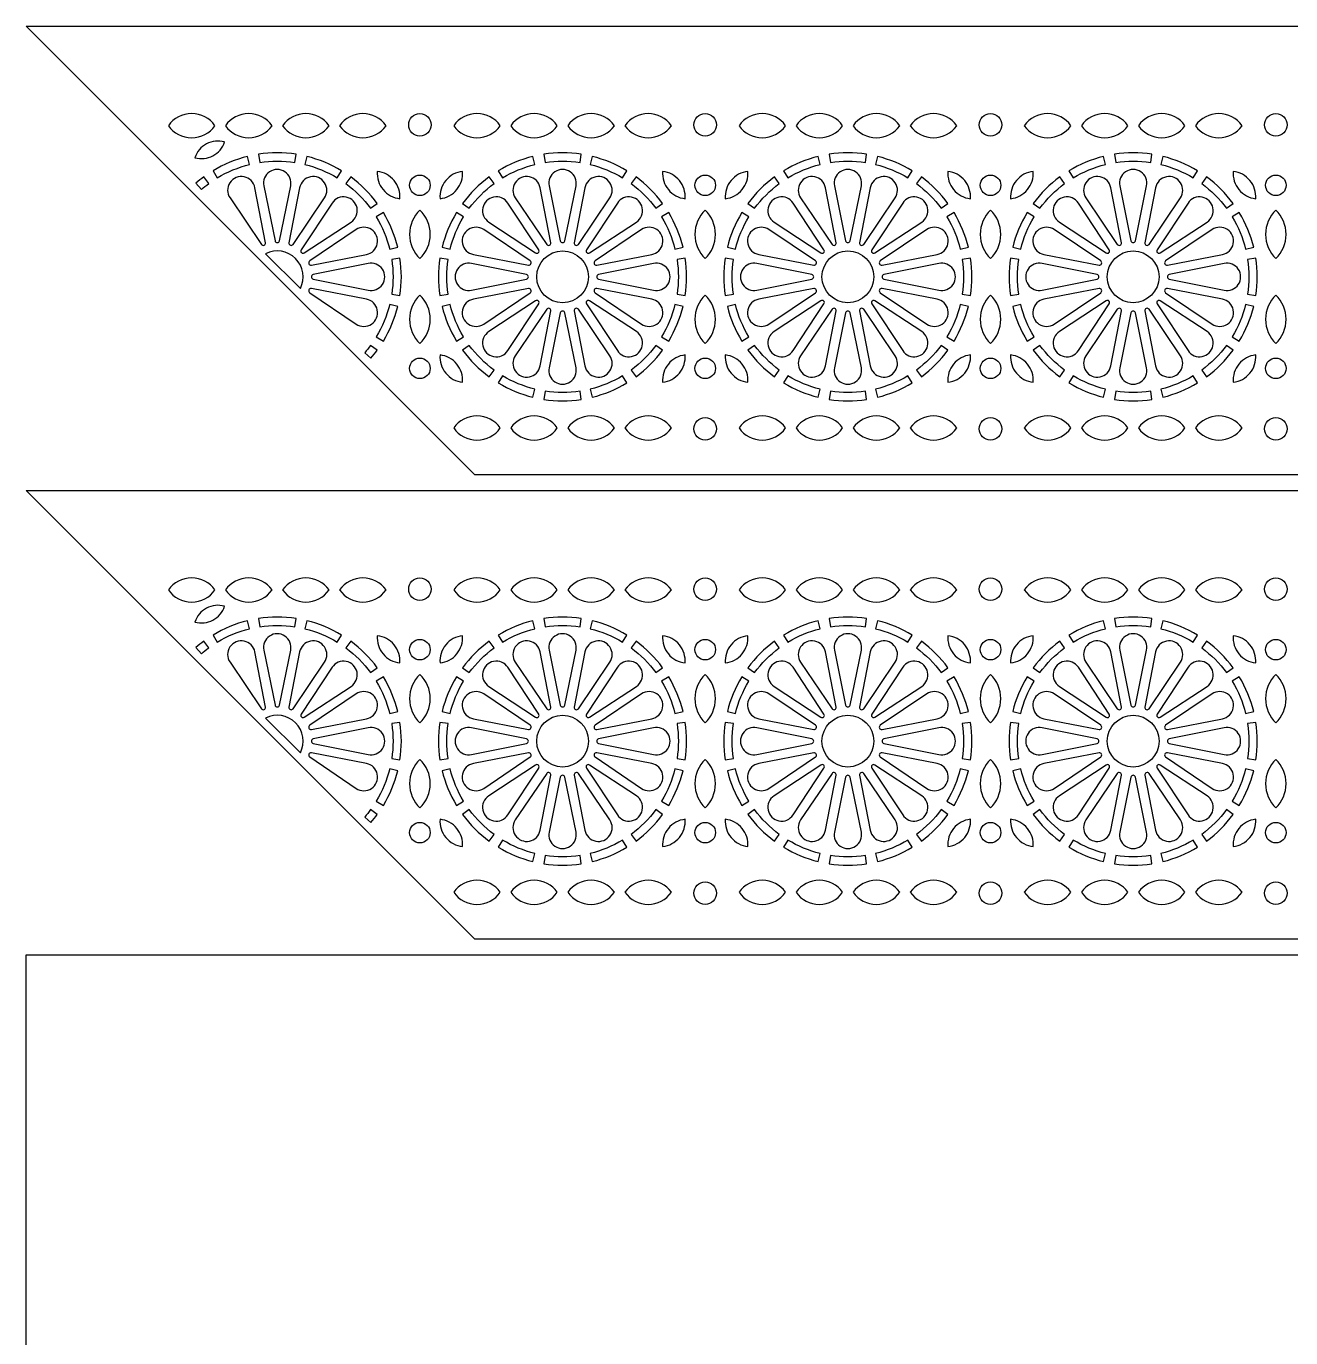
# Model space of a CAD drawing. Header units: millimetres. Extents: x 0 to 2300, y 128 to 1220.
# Drawn here: x 0 to 479.5, y 722.4 to 1220 of the extents above; entities that cross this region are included whole.
import ezdxf

# ---------------------------------------------------------------- set-up
doc = ezdxf.new("R2010")
doc.units = ezdxf.units.MM
doc.layers.add('CUT', color=1, linetype='CONTINUOUS')

msp = doc.modelspace()

# ---------------------------------------------------------------- linework, layer by layer
at = {"layer": 'CUT'}
for points in [[(0, 1220), (1380.362, 1220), (1210.212, 1049.85), (170.15, 1049.85)], [(0, 1043.85), (1380.362, 1043.85), (1210.212, 873.7), (170.15, 873.7)], [(0, 867.7), (1039.75, 867.7), (1039.75, 127.95), (0, 127.95)]]:
    msp.add_lwpolyline(points, close=True, dxfattribs=at)
for points in [[(71.553, 1182.275, 0.2437619), (62.726, 1186.85, 0.2437619), (53.9, 1182.275, 0.2437619), (62.726, 1177.7, 0.2437619)], [(93.189, 1182.275, 0.2437619), (84.363, 1186.85, 0.2437619), (75.537, 1182.275, 0.2437619), (84.363, 1177.7, 0.2437619)], [(114.825, 1182.275, 0.2437619), (105.999, 1186.85, 0.2437619), (97.173, 1182.275, 0.2437619), (105.999, 1177.7, 0.2437619)], [(136.462, 1182.275, 0.2437619), (127.636, 1186.85, 0.2437619), (118.809, 1182.275, 0.2437619), (127.636, 1177.7, 0.2437619)], [(179.734, 1182.275, 0.2437619), (170.908, 1186.85, 0.2437619), (162.082, 1182.275, 0.2437619), (170.908, 1177.7, 0.2437619)], [(201.371, 1182.275, 0.2437619), (192.545, 1186.85, 0.2437619), (183.718, 1182.275, 0.2437619), (192.545, 1177.7, 0.2437619)], [(223.007, 1182.275, 0.2437619), (214.181, 1186.85, 0.2437619), (205.355, 1182.275, 0.2437619), (214.181, 1177.7, 0.2437619)], [(244.644, 1182.275, 0.2437619), (235.817, 1186.85, 0.2437619), (226.991, 1182.275, 0.2437619), (235.817, 1177.7, 0.2437619)], [(287.916, 1182.275, 0.2437619), (279.09, 1186.85, 0.2437619), (270.264, 1182.275, 0.2437619), (279.09, 1177.7, 0.2437619)], [(309.553, 1182.275, 0.2437619), (300.726, 1186.85, 0.2437619), (291.9, 1182.275, 0.2437619), (300.726, 1177.7, 0.2437619)], [(331.189, 1182.275, 0.2437619), (322.363, 1186.85, 0.2437619), (313.537, 1182.275, 0.2437619), (322.363, 1177.7, 0.2437619)], [(352.825, 1182.275, 0.2437619), (343.999, 1186.85, 0.2437619), (335.173, 1182.275, 0.2437619), (343.999, 1177.7, 0.2437619)], [(396.098, 1182.275, 0.2437619), (387.272, 1186.85, 0.2437619), (378.446, 1182.275, 0.2437619), (387.272, 1177.7, 0.2437619)], [(417.734, 1182.275, 0.2437619), (408.908, 1186.85, 0.2437619), (400.082, 1182.275, 0.2437619), (408.908, 1177.7, 0.2437619)], [(439.371, 1182.275, 0.2437619), (430.545, 1186.85, 0.2437619), (421.718, 1182.275, 0.2437619), (430.545, 1177.7, 0.2437619)], [(461.007, 1182.275, 0.2437619), (452.181, 1186.85, 0.2437619), (443.355, 1182.275, 0.2437619), (452.181, 1177.7, 0.2437619)], [(75.187, 1176.1, 0.1944666), (68.352, 1175.382, 0.1944665), (63.936, 1170.116, 0.1944666), (70.771, 1170.834, 0.1944665)], [(72.45, 1162.478, -0.075954), (84.7, 1167.552), (83.954, 1170.61, 0.0760115), (70.815, 1165.169)], [(88.551, 1168.319, -0.0759539), (101.811, 1168.319), (102.291, 1171.429, 0.0760116), (88.071, 1171.429)], [(105.662, 1167.552, -0.075954), (117.912, 1162.478), (119.547, 1165.169, 0.0760115), (106.408, 1170.61)], [(180.632, 1162.478, -0.075954), (192.882, 1167.552), (192.136, 1170.61, 0.0760115), (178.997, 1165.169)], [(196.733, 1168.319, -0.0759541), (209.992, 1168.319), (210.473, 1171.429, 0.0760115), (196.252, 1171.429)], [(213.844, 1167.552, -0.075954), (226.094, 1162.478), (227.729, 1165.169, 0.0760115), (214.59, 1170.61)], [(288.813, 1162.478, -0.0759539), (301.064, 1167.552), (300.318, 1170.61, 0.0760116), (287.179, 1165.169)], [(304.915, 1168.319, -0.0759541), (318.174, 1168.319), (318.655, 1171.429, 0.0760115), (304.434, 1171.429)], [(322.025, 1167.552, -0.0759539), (334.276, 1162.478), (335.911, 1165.169, 0.0760116), (322.772, 1170.61)], [(396.995, 1162.478, -0.0759541), (409.246, 1167.552), (408.5, 1170.61, 0.0760116), (395.36, 1165.169)], [(413.097, 1168.319, -0.0759541), (426.356, 1168.319), (426.837, 1171.429, 0.0760115), (412.616, 1171.429)], [(430.207, 1167.552, -0.0759541), (442.458, 1162.478), (444.093, 1165.169, 0.0760116), (430.953, 1170.61)], [(96.031, 1138.589), (100.284, 1159.422, 1.2247824), (90.079, 1159.422), (94.332, 1138.589, 0.8164713)], [(141.65, 1154.571, 0.1945763), (139.471, 1161.476, 0.1945764), (133.104, 1164.926, 0.1945763), (135.283, 1158.021, 0.1945764)], [(165.44, 1164.926, 0.1945764), (159.073, 1161.476, 0.1945763), (156.894, 1154.571, 0.1945764), (163.261, 1158.021, 0.1945763)], [(204.213, 1138.589), (208.466, 1159.422, 1.2247824), (198.26, 1159.422), (202.513, 1138.589, 0.8164713)], [(249.832, 1154.571, 0.1945763), (247.653, 1161.476, 0.1945764), (241.286, 1164.926, 0.1945763), (243.465, 1158.021, 0.1945764)], [(273.622, 1164.926, 0.1945762), (267.255, 1161.476, 0.1945762), (265.076, 1154.571, 0.1945762), (271.442, 1158.021, 0.1945763)], [(312.395, 1138.589), (316.648, 1159.422, 1.2247824), (306.442, 1159.422), (310.695, 1138.589, 0.8164713)], [(358.014, 1154.571, 0.1945763), (355.835, 1161.476, 0.1945764), (349.468, 1164.926, 0.1945763), (351.647, 1158.021, 0.1945764)], [(381.803, 1164.926, 0.1945762), (375.437, 1161.476, 0.1945763), (373.257, 1154.571, 0.1945762), (379.624, 1158.021, 0.1945762)], [(420.577, 1138.589), (424.83, 1159.422, 1.2247824), (414.624, 1159.422), (418.877, 1138.589, 0.8164713)], [(466.196, 1154.571, 0.1945763), (464.016, 1161.476, 0.1945762), (457.65, 1164.926, 0.1945762), (459.829, 1158.021, 0.1945762)], [(66.395, 1158.066, -0.0203517), (69.185, 1160.296), (67.326, 1162.837, 0.0204089), (64.327, 1160.44)], [(90.737, 1137.874), (86.694, 1158.749, 1.2247823), (77.265, 1154.843), (89.167, 1137.224, 0.816472)], [(101.195, 1137.224), (113.097, 1154.843, 1.2247823), (103.668, 1158.749), (99.625, 1137.874, 0.816472)], [(121.177, 1160.296, -0.0759542), (130.552, 1150.921), (133.093, 1152.78, 0.0760113), (123.036, 1162.837)], [(167.991, 1150.921, -0.0759541), (177.367, 1160.296), (175.507, 1162.837, 0.0760115), (165.451, 1152.78)], [(198.919, 1137.874), (194.876, 1158.749, 1.2247824), (185.447, 1154.843), (197.348, 1137.224, 0.8164713)], [(209.377, 1137.224), (221.279, 1154.843, 1.2247823), (211.85, 1158.749), (207.807, 1137.874, 0.816472)], [(229.358, 1160.296, -0.0759541), (238.734, 1150.921), (241.274, 1152.78, 0.0760115), (231.218, 1162.837)], [(276.173, 1150.921, -0.0759541), (285.549, 1160.296), (283.689, 1162.837, 0.0760115), (273.633, 1152.78)], [(307.1, 1137.874), (303.057, 1158.749, 1.2247824), (293.629, 1154.843), (305.53, 1137.224, 0.8164713)], [(317.559, 1137.224), (329.461, 1154.843, 1.2247823), (320.032, 1158.749), (315.989, 1137.874, 0.816472)], [(337.54, 1160.296, -0.0759541), (346.916, 1150.921), (349.456, 1152.78, 0.0760115), (339.4, 1162.837)], [(384.355, 1150.921, -0.0759541), (393.731, 1160.296), (391.871, 1162.837, 0.0760115), (381.815, 1152.78)], [(415.282, 1137.874), (411.239, 1158.749, 1.2247824), (401.811, 1154.843), (413.712, 1137.224, 0.8164713)], [(425.741, 1137.224), (437.642, 1154.843, 1.2247824), (428.214, 1158.749), (424.171, 1137.874, 0.8164713)], [(445.722, 1160.296, -0.0759541), (455.098, 1150.921), (457.638, 1152.78, 0.0760115), (447.582, 1162.837)], [(105.444, 1133.986), (123.182, 1145.71, 1.2247826), (115.966, 1152.926), (104.242, 1135.188, 0.8164706)], [(194.302, 1135.188), (182.578, 1152.926, 1.2247823), (175.361, 1145.71), (193.1, 1133.986, 0.8164718)], [(213.626, 1133.986), (231.364, 1145.71, 1.2247826), (224.148, 1152.926), (212.424, 1135.188, 0.8164706)], [(302.483, 1135.188), (290.76, 1152.926, 1.2247824), (283.543, 1145.71), (301.281, 1133.986, 0.8164713)], [(321.808, 1133.986), (339.546, 1145.71, 1.2247826), (332.33, 1152.926), (320.606, 1135.188, 0.8164706)], [(410.665, 1135.188), (398.942, 1152.926, 1.2247824), (391.725, 1145.71), (409.463, 1133.986, 0.8164713)], [(429.99, 1133.986), (447.728, 1145.71, 1.2247824), (440.511, 1152.926), (428.788, 1135.188, 0.8164713)], [(149.272, 1131.849, 0.2030919), (153.168, 1141.045, 0.2030919), (149.272, 1150.241, 0.2030919), (145.376, 1141.045, 0.2030919)], [(257.454, 1131.849, 0.2030919), (261.35, 1141.045, 0.2030919), (257.454, 1150.241, 0.2030919), (253.558, 1141.045, 0.2030919)], [(365.636, 1131.849, 0.2030918), (369.531, 1141.045, 0.2030918), (365.636, 1150.241, 0.2030917), (361.74, 1141.045, 0.2030917)], [(473.817, 1131.849, 0.2030919), (477.713, 1141.045, 0.2030919), (473.817, 1150.241, 0.2030919), (469.921, 1141.045, 0.2030919)], [(132.734, 1147.656, -0.075954), (137.808, 1135.406), (140.866, 1136.152, 0.0760115), (135.425, 1149.291)], [(160.736, 1135.406, -0.075954), (165.81, 1147.656), (163.119, 1149.291, 0.0760115), (157.677, 1136.152)], [(240.916, 1147.656, -0.0759541), (245.99, 1135.406), (249.048, 1136.152, 0.0760115), (243.606, 1149.291)], [(268.918, 1135.406, -0.075954), (273.992, 1147.656), (271.301, 1149.291, 0.0760115), (265.859, 1136.152)], [(349.097, 1147.656, -0.075954), (354.172, 1135.406), (357.23, 1136.152, 0.0760115), (351.788, 1149.291)], [(377.099, 1135.406, -0.075954), (382.174, 1147.656), (379.483, 1149.291, 0.0760115), (374.041, 1136.152)], [(457.279, 1147.656, -0.075954), (462.354, 1135.406), (465.412, 1136.152, 0.0760115), (459.97, 1149.291)], [(108.13, 1129.369), (129.005, 1133.412, 1.2247823), (125.099, 1142.841), (107.48, 1130.939, 0.816472)], [(191.064, 1130.939), (173.445, 1142.841, 1.2247823), (169.539, 1133.412), (190.413, 1129.369, 0.8164718)], [(216.312, 1129.369), (237.187, 1133.412, 1.2247823), (233.281, 1142.841), (215.662, 1130.939, 0.816472)], [(299.246, 1130.939), (281.627, 1142.841, 1.2247823), (277.721, 1133.412), (298.595, 1129.369, 0.8164718)], [(324.494, 1129.369), (345.368, 1133.412, 1.2247824), (341.463, 1142.841), (323.843, 1130.939, 0.8164714)], [(407.428, 1130.939), (389.809, 1142.841, 1.2247823), (385.903, 1133.412), (406.777, 1129.369, 0.8164718)], [(432.676, 1129.369), (453.55, 1133.412, 1.2247823), (449.644, 1142.841), (432.025, 1130.939, 0.8164718)], [(103.95, 1120.505, 0.7232414), (90.761, 1133.694)], [(108.845, 1124.075), (129.678, 1119.822, 1.2247824), (129.678, 1130.028), (108.845, 1125.775, 0.8164713)], [(138.575, 1131.555, -0.0759539), (138.575, 1118.295), (141.685, 1117.815, 0.0760116), (141.685, 1132.035)], [(159.97, 1118.295, -0.0759539), (159.97, 1131.555), (156.859, 1132.035, 0.0760116), (156.859, 1117.815)], [(189.699, 1125.775), (168.866, 1130.028, 1.2247824), (168.866, 1119.822), (189.699, 1124.075, 0.8164713)], [(217.027, 1124.075), (237.859, 1119.822, 1.2247824), (237.859, 1130.028), (217.027, 1125.775, 0.8164716)], [(246.756, 1131.555, -0.0759539), (246.756, 1118.295), (249.867, 1117.815, 0.0760117), (249.867, 1132.035)], [(268.152, 1118.295, -0.0759539), (268.152, 1131.555), (265.04, 1132.035, 0.0760117), (265.04, 1117.815)], [(297.881, 1125.775), (277.048, 1130.028, 1.2247824), (277.048, 1119.822), (297.881, 1124.075, 0.8164713)], [(325.209, 1124.075), (346.041, 1119.822, 1.2247824), (346.041, 1130.028), (325.209, 1125.775, 0.8164716)], [(354.938, 1131.555, -0.0759539), (354.938, 1118.295), (358.049, 1117.815, 0.0760117), (358.049, 1132.035)], [(376.334, 1118.295, -0.0759539), (376.334, 1131.555), (373.222, 1132.035, 0.0760117), (373.222, 1117.815)], [(406.062, 1125.775), (385.23, 1130.028, 1.2247824), (385.23, 1119.822), (406.062, 1124.075, 0.8164716)], [(433.391, 1124.075), (454.223, 1119.822, 1.2247824), (454.223, 1130.028), (433.391, 1125.775, 0.8164716)], [(463.12, 1131.555, -0.0759539), (463.12, 1118.295), (466.231, 1117.815, 0.0760117), (466.231, 1132.035)], [(107.48, 1118.911), (125.099, 1107.009, 1.2247823), (129.005, 1116.438), (108.13, 1120.481, 0.816472)], [(190.413, 1120.481), (169.539, 1116.438, 1.2247823), (173.445, 1107.009), (191.064, 1118.911, 0.8164718)], [(215.662, 1118.911), (233.281, 1107.009, 1.2247823), (237.187, 1116.438), (216.312, 1120.481, 0.816472)], [(298.595, 1120.481), (277.721, 1116.438, 1.2247823), (281.627, 1107.009), (299.246, 1118.911, 0.8164718)], [(323.843, 1118.911), (341.463, 1107.009, 1.2247824), (345.368, 1116.438), (324.494, 1120.481, 0.8164714)], [(406.777, 1120.481), (385.903, 1116.438, 1.2247823), (389.809, 1107.009), (407.428, 1118.911, 0.8164718)], [(432.025, 1118.911), (449.644, 1107.009, 1.2247823), (453.55, 1116.438), (432.676, 1120.481, 0.8164718)], [(149.272, 1099.609, 0.2030919), (153.168, 1108.805, 0.2030919), (149.272, 1118.001, 0.2030919), (145.376, 1108.805, 0.2030919)], [(193.1, 1115.864), (175.361, 1104.14, 1.2247823), (182.578, 1096.924), (194.302, 1114.662, 0.8164718)], [(212.424, 1114.662), (224.148, 1096.924, 1.2247826), (231.364, 1104.14), (213.626, 1115.864, 0.8164706)], [(257.454, 1099.609, 0.2030919), (261.35, 1108.805, 0.2030919), (257.454, 1118.001, 0.2030919), (253.558, 1108.805, 0.2030919)], [(301.281, 1115.864), (283.543, 1104.14, 1.2247824), (290.76, 1096.924), (302.483, 1114.662, 0.8164713)], [(320.606, 1114.662), (332.33, 1096.924, 1.2247826), (339.546, 1104.14), (321.808, 1115.864, 0.8164706)], [(365.636, 1099.609, 0.2030918), (369.531, 1108.805, 0.2030918), (365.636, 1118.001, 0.2030917), (361.74, 1108.805, 0.2030917)], [(409.463, 1115.864), (391.725, 1104.14, 1.2247824), (398.942, 1096.924), (410.665, 1114.662, 0.8164713)], [(428.788, 1114.662), (440.511, 1096.924, 1.2247824), (447.728, 1104.14), (429.99, 1115.864, 0.8164713)], [(473.817, 1099.609, 0.2030919), (477.713, 1108.805, 0.2030919), (473.817, 1118.001, 0.2030919), (469.921, 1108.805, 0.2030919)], [(137.808, 1114.444, -0.075954), (132.734, 1102.194), (135.425, 1100.559, 0.0760115), (140.866, 1113.698)], [(165.81, 1102.194, -0.075954), (160.736, 1114.444), (157.677, 1113.698, 0.0760115), (163.119, 1100.559)], [(197.348, 1112.626), (185.447, 1095.007, 1.2247824), (194.876, 1091.101), (198.919, 1111.976, 0.8164713)], [(202.513, 1111.261), (198.26, 1090.428, 1.2247824), (208.466, 1090.428), (204.213, 1111.261, 0.8164713)], [(207.807, 1111.976), (211.85, 1091.101, 1.2247823), (221.279, 1095.007), (209.377, 1112.626, 0.816472)], [(245.99, 1114.444, -0.0759541), (240.916, 1102.194), (243.606, 1100.559, 0.0760115), (249.048, 1113.698)], [(273.992, 1102.194, -0.075954), (268.918, 1114.444), (265.859, 1113.698, 0.0760115), (271.301, 1100.559)], [(305.53, 1112.626), (293.629, 1095.007, 1.2247824), (303.057, 1091.101), (307.1, 1111.976, 0.8164713)], [(310.695, 1111.261), (306.442, 1090.428, 1.2247824), (316.648, 1090.428), (312.395, 1111.261, 0.8164713)], [(315.989, 1111.976), (320.032, 1091.101, 1.2247823), (329.461, 1095.007), (317.559, 1112.626, 0.816472)], [(354.172, 1114.444, -0.075954), (349.097, 1102.194), (351.788, 1100.559, 0.0760115), (357.23, 1113.698)], [(382.174, 1102.194, -0.075954), (377.099, 1114.444), (374.041, 1113.698, 0.0760115), (379.483, 1100.559)], [(413.712, 1112.626), (401.811, 1095.007, 1.2247824), (411.239, 1091.101), (415.282, 1111.976, 0.8164713)], [(418.877, 1111.261), (414.624, 1090.428, 1.2247824), (424.83, 1090.428), (420.577, 1111.261, 0.8164713)], [(424.171, 1111.976), (428.214, 1091.101, 1.2247824), (437.642, 1095.007), (425.741, 1112.626, 0.8164713)], [(462.354, 1114.444, -0.075954), (457.279, 1102.194), (459.97, 1100.559, 0.0760115), (465.412, 1113.698)], [(130.552, 1098.929, -0.0203517), (128.322, 1096.139), (130.696, 1094.071, 0.0204089), (133.093, 1097.07)], [(156.894, 1095.279, 0.1945763), (159.073, 1088.374, 0.1945764), (165.44, 1084.924, 0.1945763), (163.261, 1091.829, 0.1945764)], [(177.367, 1089.554, -0.0759541), (167.991, 1098.929), (165.451, 1097.07, 0.0760115), (175.507, 1087.013)], [(238.734, 1098.929, -0.0759541), (229.358, 1089.554), (231.218, 1087.013, 0.0760115), (241.274, 1097.07)], [(241.286, 1084.924, 0.1945764), (247.653, 1088.374, 0.1945763), (249.832, 1095.279, 0.1945764), (243.465, 1091.829, 0.1945763)], [(265.076, 1095.279, 0.1945762), (267.255, 1088.374, 0.1945762), (273.622, 1084.924, 0.1945763), (271.442, 1091.829, 0.1945762)], [(285.549, 1089.554, -0.0759541), (276.173, 1098.929), (273.633, 1097.07, 0.0760115), (283.689, 1087.013)], [(346.916, 1098.929, -0.0759541), (337.54, 1089.554), (339.4, 1087.013, 0.0760115), (349.456, 1097.07)], [(349.468, 1084.924, 0.1945764), (355.835, 1088.374, 0.1945763), (358.014, 1095.279, 0.1945764), (351.647, 1091.829, 0.1945763)], [(373.257, 1095.279, 0.1945763), (375.437, 1088.374, 0.1945762), (381.803, 1084.924, 0.1945762), (379.624, 1091.829, 0.1945762)], [(393.731, 1089.554, -0.0759541), (384.355, 1098.929), (381.815, 1097.07, 0.0760115), (391.871, 1087.013)], [(455.098, 1098.929, -0.0759541), (445.722, 1089.554), (447.582, 1087.013, 0.0760115), (457.638, 1097.07)], [(457.65, 1084.924, 0.1945762), (464.016, 1088.374, 0.1945763), (466.196, 1095.279, 0.1945762), (459.829, 1091.829, 0.1945762)], [(192.882, 1082.298, -0.075954), (180.632, 1087.372), (178.997, 1084.681, 0.0760115), (192.136, 1079.24)], [(226.094, 1087.372, -0.075954), (213.844, 1082.298), (214.59, 1079.24, 0.0760115), (227.729, 1084.681)], [(301.064, 1082.298, -0.0759539), (288.813, 1087.372), (287.179, 1084.681, 0.0760116), (300.318, 1079.24)], [(334.276, 1087.372, -0.0759539), (322.025, 1082.298), (322.772, 1079.24, 0.0760116), (335.911, 1084.681)], [(409.246, 1082.298, -0.0759541), (396.995, 1087.372), (395.36, 1084.681, 0.0760116), (408.5, 1079.24)], [(442.458, 1087.372, -0.0759541), (430.207, 1082.298), (430.953, 1079.24, 0.0760116), (444.093, 1084.681)], [(209.992, 1081.531, -0.0759541), (196.733, 1081.531), (196.252, 1078.421, 0.0760115), (210.473, 1078.421)], [(318.174, 1081.531, -0.0759541), (304.915, 1081.531), (304.434, 1078.421, 0.0760115), (318.655, 1078.421)], [(426.356, 1081.531, -0.0759541), (413.097, 1081.531), (412.616, 1078.421, 0.0760115), (426.837, 1078.421)], [(179.734, 1067.575, 0.2437619), (170.908, 1072.15, 0.2437619), (162.082, 1067.575, 0.2437619), (170.908, 1063, 0.2437619)], [(201.371, 1067.575, 0.2437619), (192.545, 1072.15, 0.2437619), (183.718, 1067.575, 0.2437619), (192.545, 1063, 0.2437619)], [(223.007, 1067.575, 0.2437619), (214.181, 1072.15, 0.2437619), (205.355, 1067.575, 0.2437619), (214.181, 1063, 0.2437619)], [(244.644, 1067.575, 0.2437619), (235.817, 1072.15, 0.2437619), (226.991, 1067.575, 0.2437619), (235.817, 1063, 0.2437619)], [(287.916, 1067.575, 0.2437619), (279.09, 1072.15, 0.2437619), (270.264, 1067.575, 0.2437619), (279.09, 1063, 0.2437619)], [(309.553, 1067.575, 0.2437619), (300.726, 1072.15, 0.2437619), (291.9, 1067.575, 0.2437619), (300.726, 1063, 0.2437619)], [(331.189, 1067.575, 0.2437619), (322.363, 1072.15, 0.2437619), (313.537, 1067.575, 0.2437619), (322.363, 1063, 0.2437619)], [(352.825, 1067.575, 0.2437619), (343.999, 1072.15, 0.2437619), (335.173, 1067.575, 0.2437619), (343.999, 1063, 0.2437619)], [(396.098, 1067.575, 0.2437619), (387.272, 1072.15, 0.2437619), (378.446, 1067.575, 0.2437619), (387.272, 1063, 0.2437619)], [(417.734, 1067.575, 0.2437619), (408.908, 1072.15, 0.2437619), (400.082, 1067.575, 0.2437619), (408.908, 1063, 0.2437619)], [(439.371, 1067.575, 0.2437619), (430.545, 1072.15, 0.2437619), (421.718, 1067.575, 0.2437619), (430.545, 1063, 0.2437619)], [(461.007, 1067.575, 0.2437619), (452.181, 1072.15, 0.2437619), (443.355, 1067.575, 0.2437619), (452.181, 1063, 0.2437619)], [(71.553, 1006.125, 0.2437619), (62.726, 1010.7, 0.2437619), (53.9, 1006.125, 0.2437619), (62.726, 1001.55, 0.2437619)], [(93.189, 1006.125, 0.2437619), (84.363, 1010.7, 0.2437619), (75.537, 1006.125, 0.2437619), (84.363, 1001.55, 0.2437619)], [(114.825, 1006.125, 0.2437619), (105.999, 1010.7, 0.2437619), (97.173, 1006.125, 0.2437619), (105.999, 1001.55, 0.2437619)], [(136.462, 1006.125, 0.2437619), (127.636, 1010.7, 0.2437619), (118.809, 1006.125, 0.2437619), (127.636, 1001.55, 0.2437619)], [(179.734, 1006.125, 0.2437619), (170.908, 1010.7, 0.2437619), (162.082, 1006.125, 0.2437619), (170.908, 1001.55, 0.2437619)], [(201.371, 1006.125, 0.2437619), (192.545, 1010.7, 0.2437619), (183.718, 1006.125, 0.2437619), (192.545, 1001.55, 0.2437619)], [(223.007, 1006.125, 0.2437619), (214.181, 1010.7, 0.2437619), (205.355, 1006.125, 0.2437619), (214.181, 1001.55, 0.2437619)], [(244.644, 1006.125, 0.2437619), (235.817, 1010.7, 0.2437619), (226.991, 1006.125, 0.2437619), (235.817, 1001.55, 0.2437619)], [(287.916, 1006.125, 0.2437619), (279.09, 1010.7, 0.2437619), (270.264, 1006.125, 0.2437619), (279.09, 1001.55, 0.2437619)], [(309.553, 1006.125, 0.2437619), (300.726, 1010.7, 0.2437619), (291.9, 1006.125, 0.2437619), (300.726, 1001.55, 0.2437619)], [(331.189, 1006.125, 0.2437619), (322.363, 1010.7, 0.2437619), (313.537, 1006.125, 0.2437619), (322.363, 1001.55, 0.2437619)], [(352.825, 1006.125, 0.2437619), (343.999, 1010.7, 0.2437619), (335.173, 1006.125, 0.2437619), (343.999, 1001.55, 0.2437619)], [(396.098, 1006.125, 0.2437619), (387.272, 1010.7, 0.2437619), (378.446, 1006.125, 0.2437619), (387.272, 1001.55, 0.2437619)], [(417.734, 1006.125, 0.2437619), (408.908, 1010.7, 0.2437619), (400.082, 1006.125, 0.2437619), (408.908, 1001.55, 0.2437619)], [(439.371, 1006.125, 0.2437619), (430.545, 1010.7, 0.2437619), (421.718, 1006.125, 0.2437619), (430.545, 1001.55, 0.2437619)], [(461.007, 1006.125, 0.2437619), (452.181, 1010.7, 0.2437619), (443.355, 1006.125, 0.2437619), (452.181, 1001.55, 0.2437619)], [(75.187, 999.95, 0.1944666), (68.352, 999.232, 0.1944665), (63.936, 993.966, 0.1944666), (70.771, 994.684, 0.1944665)], [(88.551, 992.169, -0.0759539), (101.811, 992.169), (102.291, 995.279, 0.0760116), (88.071, 995.279)], [(196.733, 992.169, -0.0759541), (209.992, 992.169), (210.473, 995.279, 0.0760115), (196.252, 995.279)], [(304.915, 992.169, -0.0759541), (318.174, 992.169), (318.655, 995.279, 0.0760115), (304.434, 995.279)], [(413.097, 992.169, -0.0759541), (426.356, 992.169), (426.837, 995.279, 0.0760115), (412.616, 995.279)], [(72.45, 986.328, -0.075954), (84.7, 991.402), (83.954, 994.46, 0.0760115), (70.815, 989.019)], [(105.662, 991.402, -0.075954), (117.912, 986.328), (119.547, 989.019, 0.0760115), (106.408, 994.46)], [(180.632, 986.328, -0.075954), (192.882, 991.402), (192.136, 994.46, 0.0760115), (178.997, 989.019)], [(213.844, 991.402, -0.075954), (226.094, 986.328), (227.729, 989.019, 0.0760115), (214.59, 994.46)], [(288.813, 986.328, -0.0759539), (301.064, 991.402), (300.318, 994.46, 0.0760116), (287.179, 989.019)], [(322.025, 991.402, -0.0759539), (334.276, 986.328), (335.911, 989.019, 0.0760116), (322.772, 994.46)], [(396.995, 986.328, -0.0759541), (409.246, 991.402), (408.5, 994.46, 0.0760116), (395.36, 989.019)], [(430.207, 991.402, -0.0759541), (442.458, 986.328), (444.093, 989.019, 0.0760116), (430.953, 994.46)], [(66.395, 981.916, -0.0203517), (69.185, 984.146), (67.326, 986.687, 0.0204089), (64.327, 984.29)], [(90.737, 961.724), (86.694, 982.599, 1.2247823), (77.265, 978.693), (89.167, 961.074, 0.816472)], [(96.031, 962.439), (100.284, 983.272, 1.2247824), (90.079, 983.272), (94.332, 962.439, 0.8164713)], [(101.195, 961.074), (113.097, 978.693, 1.2247823), (103.668, 982.599), (99.625, 961.724, 0.816472)], [(121.177, 984.146, -0.0759542), (130.552, 974.771), (133.093, 976.63, 0.0760113), (123.036, 986.687)], [(141.65, 978.421, 0.1945763), (139.471, 985.326, 0.1945764), (133.104, 988.776, 0.1945763), (135.283, 981.871, 0.1945764)], [(165.44, 988.776, 0.1945764), (159.073, 985.326, 0.1945763), (156.894, 978.421, 0.1945764), (163.261, 981.871, 0.1945763)], [(167.991, 974.771, -0.0759541), (177.367, 984.146), (175.507, 986.687, 0.0760115), (165.451, 976.63)], [(198.919, 961.724), (194.876, 982.599, 1.2247824), (185.447, 978.693), (197.348, 961.074, 0.8164713)], [(204.213, 962.439), (208.466, 983.272, 1.2247824), (198.26, 983.272), (202.513, 962.439, 0.8164713)], [(209.377, 961.074), (221.279, 978.693, 1.2247823), (211.85, 982.599), (207.807, 961.724, 0.816472)], [(229.358, 984.146, -0.0759541), (238.734, 974.771), (241.274, 976.63, 0.0760115), (231.218, 986.687)], [(249.832, 978.421, 0.1945763), (247.653, 985.326, 0.1945764), (241.286, 988.776, 0.1945763), (243.465, 981.871, 0.1945764)], [(273.622, 988.776, 0.1945762), (267.255, 985.326, 0.1945762), (265.076, 978.421, 0.1945762), (271.442, 981.871, 0.1945763)], [(276.173, 974.771, -0.0759541), (285.549, 984.146), (283.689, 986.687, 0.0760115), (273.633, 976.63)], [(307.1, 961.724), (303.057, 982.599, 1.2247824), (293.629, 978.693), (305.53, 961.074, 0.8164713)], [(312.395, 962.439), (316.648, 983.272, 1.2247824), (306.442, 983.272), (310.695, 962.439, 0.8164713)], [(317.559, 961.074), (329.461, 978.693, 1.2247823), (320.032, 982.599), (315.989, 961.724, 0.816472)], [(337.54, 984.146, -0.0759541), (346.916, 974.771), (349.456, 976.63, 0.0760115), (339.4, 986.687)], [(358.014, 978.421, 0.1945763), (355.835, 985.326, 0.1945764), (349.468, 988.776, 0.1945763), (351.647, 981.871, 0.1945764)], [(381.803, 988.776, 0.1945762), (375.437, 985.326, 0.1945763), (373.257, 978.421, 0.1945762), (379.624, 981.871, 0.1945762)], [(384.355, 974.771, -0.0759541), (393.731, 984.146), (391.871, 986.687, 0.0760115), (381.815, 976.63)], [(415.282, 961.724), (411.239, 982.599, 1.2247824), (401.811, 978.693), (413.712, 961.074, 0.8164713)], [(420.577, 962.439), (424.83, 983.272, 1.2247824), (414.624, 983.272), (418.877, 962.439, 0.8164713)], [(425.741, 961.074), (437.642, 978.693, 1.2247824), (428.214, 982.599), (424.171, 961.724, 0.8164713)], [(445.722, 984.146, -0.0759541), (455.098, 974.771), (457.638, 976.63, 0.0760115), (447.582, 986.687)], [(466.196, 978.421, 0.1945763), (464.016, 985.326, 0.1945762), (457.65, 988.776, 0.1945762), (459.829, 981.871, 0.1945762)], [(105.444, 957.836), (123.182, 969.56, 1.2247826), (115.966, 976.776), (104.242, 959.038, 0.8164706)], [(194.302, 959.038), (182.578, 976.776, 1.2247823), (175.361, 969.56), (193.1, 957.836, 0.8164718)], [(213.626, 957.836), (231.364, 969.56, 1.2247826), (224.148, 976.776), (212.424, 959.038, 0.8164706)], [(302.483, 959.038), (290.76, 976.776, 1.2247824), (283.543, 969.56), (301.281, 957.836, 0.8164713)], [(321.808, 957.836), (339.546, 969.56, 1.2247826), (332.33, 976.776), (320.606, 959.038, 0.8164706)], [(410.665, 959.038), (398.942, 976.776, 1.2247824), (391.725, 969.56), (409.463, 957.836, 0.8164713)], [(429.99, 957.836), (447.728, 969.56, 1.2247824), (440.511, 976.776), (428.788, 959.038, 0.8164713)], [(132.734, 971.506, -0.075954), (137.808, 959.256), (140.866, 960.002, 0.0760115), (135.425, 973.141)], [(149.272, 955.699, 0.2030919), (153.168, 964.895, 0.2030919), (149.272, 974.091, 0.2030919), (145.376, 964.895, 0.2030919)], [(160.736, 959.256, -0.075954), (165.81, 971.506), (163.119, 973.141, 0.0760115), (157.677, 960.002)], [(240.916, 971.506, -0.0759541), (245.99, 959.256), (249.048, 960.002, 0.0760115), (243.606, 973.141)], [(257.454, 955.699, 0.2030919), (261.35, 964.895, 0.2030919), (257.454, 974.091, 0.2030919), (253.558, 964.895, 0.2030919)], [(268.918, 959.256, -0.075954), (273.992, 971.506), (271.301, 973.141, 0.0760115), (265.859, 960.002)], [(349.097, 971.506, -0.075954), (354.172, 959.256), (357.23, 960.002, 0.0760115), (351.788, 973.141)], [(365.636, 955.699, 0.2030918), (369.531, 964.895, 0.2030918), (365.636, 974.091, 0.2030917), (361.74, 964.895, 0.2030917)], [(377.099, 959.256, -0.075954), (382.174, 971.506), (379.483, 973.141, 0.0760115), (374.041, 960.002)], [(457.279, 971.506, -0.075954), (462.354, 959.256), (465.412, 960.002, 0.0760115), (459.97, 973.141)], [(473.817, 955.699, 0.2030919), (477.713, 964.895, 0.2030919), (473.817, 974.091, 0.2030919), (469.921, 964.895, 0.2030919)], [(108.13, 953.219), (129.005, 957.262, 1.2247823), (125.099, 966.691), (107.48, 954.789, 0.816472)], [(191.064, 954.789), (173.445, 966.691, 1.2247823), (169.539, 957.262), (190.413, 953.219, 0.8164718)], [(216.312, 953.219), (237.187, 957.262, 1.2247823), (233.281, 966.691), (215.662, 954.789, 0.816472)], [(299.246, 954.789), (281.627, 966.691, 1.2247823), (277.721, 957.262), (298.595, 953.219, 0.8164718)], [(324.494, 953.219), (345.368, 957.262, 1.2247824), (341.463, 966.691), (323.843, 954.789, 0.8164714)], [(407.428, 954.789), (389.809, 966.691, 1.2247823), (385.903, 957.262), (406.777, 953.219, 0.8164718)], [(432.676, 953.219), (453.55, 957.262, 1.2247823), (449.644, 966.691), (432.025, 954.789, 0.8164718)], [(103.95, 944.355, 0.7232414), (90.761, 957.544)], [(138.575, 955.405, -0.0759539), (138.575, 942.145), (141.685, 941.665, 0.0760116), (141.685, 955.885)], [(159.97, 942.145, -0.0759539), (159.97, 955.405), (156.859, 955.885, 0.0760116), (156.859, 941.665)], [(246.756, 955.405, -0.0759539), (246.756, 942.145), (249.867, 941.665, 0.0760117), (249.867, 955.885)], [(268.152, 942.145, -0.0759539), (268.152, 955.405), (265.04, 955.885, 0.0760117), (265.04, 941.665)], [(354.938, 955.405, -0.0759539), (354.938, 942.145), (358.049, 941.665, 0.0760117), (358.049, 955.885)], [(376.334, 942.145, -0.0759539), (376.334, 955.405), (373.222, 955.885, 0.0760117), (373.222, 941.665)], [(463.12, 955.405, -0.0759539), (463.12, 942.145), (466.231, 941.665, 0.0760117), (466.231, 955.885)], [(108.845, 947.925), (129.678, 943.672, 1.2247824), (129.678, 953.878), (108.845, 949.625, 0.8164713)], [(189.699, 949.625), (168.866, 953.878, 1.2247824), (168.866, 943.672), (189.699, 947.925, 0.8164713)], [(217.027, 947.925), (237.859, 943.672, 1.2247824), (237.859, 953.878), (217.027, 949.625, 0.8164716)], [(297.881, 949.625), (277.048, 953.878, 1.2247824), (277.048, 943.672), (297.881, 947.925, 0.8164713)], [(325.209, 947.925), (346.041, 943.672, 1.2247824), (346.041, 953.878), (325.209, 949.625, 0.8164716)], [(406.062, 949.625), (385.23, 953.878, 1.2247824), (385.23, 943.672), (406.062, 947.925, 0.8164716)], [(433.391, 947.925), (454.223, 943.672, 1.2247824), (454.223, 953.878), (433.391, 949.625, 0.8164716)], [(107.48, 942.761), (125.099, 930.859, 1.2247823), (129.005, 940.288), (108.13, 944.331, 0.816472)], [(149.272, 923.459, 0.2030919), (153.168, 932.655, 0.2030919), (149.272, 941.851, 0.2030919), (145.376, 932.655, 0.2030919)], [(190.413, 944.331), (169.539, 940.288, 1.2247823), (173.445, 930.859), (191.064, 942.761, 0.8164718)], [(215.662, 942.761), (233.281, 930.859, 1.2247823), (237.187, 940.288), (216.312, 944.331, 0.816472)], [(257.454, 923.459, 0.2030919), (261.35, 932.655, 0.2030919), (257.454, 941.851, 0.2030919), (253.558, 932.655, 0.2030919)], [(298.595, 944.331), (277.721, 940.288, 1.2247823), (281.627, 930.859), (299.246, 942.761, 0.8164718)], [(323.843, 942.761), (341.463, 930.859, 1.2247824), (345.368, 940.288), (324.494, 944.331, 0.8164714)], [(365.636, 923.459, 0.2030918), (369.531, 932.655, 0.2030918), (365.636, 941.851, 0.2030917), (361.74, 932.655, 0.2030917)], [(406.777, 944.331), (385.903, 940.288, 1.2247823), (389.809, 930.859), (407.428, 942.761, 0.8164718)], [(432.025, 942.761), (449.644, 930.859, 1.2247823), (453.55, 940.288), (432.676, 944.331, 0.8164718)], [(473.817, 923.459, 0.2030919), (477.713, 932.655, 0.2030919), (473.817, 941.851, 0.2030919), (469.921, 932.655, 0.2030919)], [(137.808, 938.294, -0.075954), (132.734, 926.044), (135.425, 924.409, 0.0760115), (140.866, 937.548)], [(165.81, 926.044, -0.075954), (160.736, 938.294), (157.677, 937.548, 0.0760115), (163.119, 924.409)], [(193.1, 939.714), (175.361, 927.99, 1.2247823), (182.578, 920.774), (194.302, 938.512, 0.8164718)], [(197.348, 936.476), (185.447, 918.857, 1.2247824), (194.876, 914.951), (198.919, 935.826, 0.8164713)], [(202.513, 935.111), (198.26, 914.278, 1.2247824), (208.466, 914.278), (204.213, 935.111, 0.8164713)], [(207.807, 935.826), (211.85, 914.951, 1.2247823), (221.279, 918.857), (209.377, 936.476, 0.816472)], [(212.424, 938.512), (224.148, 920.774, 1.2247826), (231.364, 927.99), (213.626, 939.714, 0.8164706)], [(245.99, 938.294, -0.0759541), (240.916, 926.044), (243.606, 924.409, 0.0760115), (249.048, 937.548)], [(273.992, 926.044, -0.075954), (268.918, 938.294), (265.859, 937.548, 0.0760115), (271.301, 924.409)], [(301.281, 939.714), (283.543, 927.99, 1.2247824), (290.76, 920.774), (302.483, 938.512, 0.8164713)], [(305.53, 936.476), (293.629, 918.857, 1.2247824), (303.057, 914.951), (307.1, 935.826, 0.8164713)], [(310.695, 935.111), (306.442, 914.278, 1.2247824), (316.648, 914.278), (312.395, 935.111, 0.8164713)], [(315.989, 935.826), (320.032, 914.951, 1.2247823), (329.461, 918.857), (317.559, 936.476, 0.816472)], [(320.606, 938.512), (332.33, 920.774, 1.2247826), (339.546, 927.99), (321.808, 939.714, 0.8164706)], [(354.172, 938.294, -0.075954), (349.097, 926.044), (351.788, 924.409, 0.0760115), (357.23, 937.548)], [(382.174, 926.044, -0.075954), (377.099, 938.294), (374.041, 937.548, 0.0760115), (379.483, 924.409)], [(409.463, 939.714), (391.725, 927.99, 1.2247824), (398.942, 920.774), (410.665, 938.512, 0.8164713)], [(413.712, 936.476), (401.811, 918.857, 1.2247824), (411.239, 914.951), (415.282, 935.826, 0.8164713)], [(418.877, 935.111), (414.624, 914.278, 1.2247824), (424.83, 914.278), (420.577, 935.111, 0.8164713)], [(424.171, 935.826), (428.214, 914.951, 1.2247824), (437.642, 918.857), (425.741, 936.476, 0.8164713)], [(428.788, 938.512), (440.511, 920.774, 1.2247824), (447.728, 927.99), (429.99, 939.714, 0.8164713)], [(462.354, 938.294, -0.075954), (457.279, 926.044), (459.97, 924.409, 0.0760115), (465.412, 937.548)], [(130.552, 922.779, -0.0203517), (128.322, 919.989), (130.696, 917.921, 0.0204089), (133.093, 920.92)], [(177.367, 913.404, -0.0759541), (167.991, 922.779), (165.451, 920.92, 0.0760115), (175.507, 910.863)], [(238.734, 922.779, -0.0759541), (229.358, 913.404), (231.218, 910.863, 0.0760115), (241.274, 920.92)], [(285.549, 913.404, -0.0759541), (276.173, 922.779), (273.633, 920.92, 0.0760115), (283.689, 910.863)], [(346.916, 922.779, -0.0759541), (337.54, 913.404), (339.4, 910.863, 0.0760115), (349.456, 920.92)], [(393.731, 913.404, -0.0759541), (384.355, 922.779), (381.815, 920.92, 0.0760115), (391.871, 910.863)], [(455.098, 922.779, -0.0759541), (445.722, 913.404), (447.582, 910.863, 0.0760115), (457.638, 920.92)], [(156.894, 919.129, 0.1945763), (159.073, 912.224, 0.1945764), (165.44, 908.774, 0.1945763), (163.261, 915.679, 0.1945764)], [(241.286, 908.774, 0.1945764), (247.653, 912.224, 0.1945763), (249.832, 919.129, 0.1945764), (243.465, 915.679, 0.1945763)], [(265.076, 919.129, 0.1945762), (267.255, 912.224, 0.1945762), (273.622, 908.774, 0.1945763), (271.442, 915.679, 0.1945762)], [(349.468, 908.774, 0.1945764), (355.835, 912.224, 0.1945763), (358.014, 919.129, 0.1945764), (351.647, 915.679, 0.1945763)], [(373.257, 919.129, 0.1945763), (375.437, 912.224, 0.1945762), (381.803, 908.774, 0.1945762), (379.624, 915.679, 0.1945762)], [(457.65, 908.774, 0.1945762), (464.016, 912.224, 0.1945763), (466.196, 919.129, 0.1945762), (459.829, 915.679, 0.1945762)], [(192.882, 906.148, -0.075954), (180.632, 911.222), (178.997, 908.531, 0.0760115), (192.136, 903.09)], [(226.094, 911.222, -0.075954), (213.844, 906.148), (214.59, 903.09, 0.0760115), (227.729, 908.531)], [(301.064, 906.148, -0.0759539), (288.813, 911.222), (287.179, 908.531, 0.0760116), (300.318, 903.09)], [(334.276, 911.222, -0.0759539), (322.025, 906.148), (322.772, 903.09, 0.0760116), (335.911, 908.531)], [(409.246, 906.148, -0.0759541), (396.995, 911.222), (395.36, 908.531, 0.0760116), (408.5, 903.09)], [(442.458, 911.222, -0.0759541), (430.207, 906.148), (430.953, 903.09, 0.0760116), (444.093, 908.531)], [(209.992, 905.381, -0.0759541), (196.733, 905.381), (196.252, 902.271, 0.0760115), (210.473, 902.271)], [(318.174, 905.381, -0.0759541), (304.915, 905.381), (304.434, 902.271, 0.0760115), (318.655, 902.271)], [(426.356, 905.381, -0.0759541), (413.097, 905.381), (412.616, 902.271, 0.0760115), (426.837, 902.271)], [(179.734, 891.425, 0.2437619), (170.908, 896, 0.2437619), (162.082, 891.425, 0.2437619), (170.908, 886.85, 0.2437619)], [(201.371, 891.425, 0.2437619), (192.545, 896, 0.2437619), (183.718, 891.425, 0.2437619), (192.545, 886.85, 0.2437619)], [(223.007, 891.425, 0.2437619), (214.181, 896, 0.2437619), (205.355, 891.425, 0.2437619), (214.181, 886.85, 0.2437619)], [(244.644, 891.425, 0.2437619), (235.817, 896, 0.2437619), (226.991, 891.425, 0.2437619), (235.817, 886.85, 0.2437619)], [(287.916, 891.425, 0.2437619), (279.09, 896, 0.2437619), (270.264, 891.425, 0.2437619), (279.09, 886.85, 0.2437619)], [(309.553, 891.425, 0.2437619), (300.726, 896, 0.2437619), (291.9, 891.425, 0.2437619), (300.726, 886.85, 0.2437619)], [(331.189, 891.425, 0.2437619), (322.363, 896, 0.2437619), (313.537, 891.425, 0.2437619), (322.363, 886.85, 0.2437619)], [(352.825, 891.425, 0.2437619), (343.999, 896, 0.2437619), (335.173, 891.425, 0.2437619), (343.999, 886.85, 0.2437619)], [(396.098, 891.425, 0.2437619), (387.272, 896, 0.2437619), (378.446, 891.425, 0.2437619), (387.272, 886.85, 0.2437619)], [(417.734, 891.425, 0.2437619), (408.908, 896, 0.2437619), (400.082, 891.425, 0.2437619), (408.908, 886.85, 0.2437619)], [(439.371, 891.425, 0.2437619), (430.545, 896, 0.2437619), (421.718, 891.425, 0.2437619), (430.545, 886.85, 0.2437619)], [(461.007, 891.425, 0.2437619), (452.181, 896, 0.2437619), (443.355, 891.425, 0.2437619), (452.181, 886.85, 0.2437619)]]:
    msp.add_lwpolyline(points, format="xyb", close=True, dxfattribs=at)
for centre, radius in [((149.272, 1182.585), 4.265), ((257.454, 1182.585), 4.265), ((365.636, 1182.585), 4.265), ((473.817, 1182.585), 4.265), ((149.272, 1159.645), 3.896), ((257.454, 1159.645), 3.896), ((365.636, 1159.645), 3.896), ((473.817, 1159.645), 3.896), ((203.363, 1124.925), 9.82), ((311.545, 1124.925), 9.82), ((419.726, 1124.925), 9.82), ((149.272, 1090.205), 3.896), ((257.454, 1090.205), 3.896), ((365.636, 1090.205), 3.896), ((473.817, 1090.205), 3.896), ((257.454, 1067.265), 4.265), ((365.636, 1067.265), 4.265), ((473.817, 1067.265), 4.265), ((149.272, 1006.435), 4.265), ((257.454, 1006.435), 4.265), ((365.636, 1006.435), 4.265), ((473.817, 1006.435), 4.265), ((149.272, 983.495), 3.896), ((257.454, 983.495), 3.896), ((365.636, 983.495), 3.896), ((473.817, 983.495), 3.896), ((203.363, 948.775), 9.82), ((311.545, 948.775), 9.82), ((419.726, 948.775), 9.82), ((149.272, 914.055), 3.896), ((257.454, 914.055), 3.896), ((365.636, 914.055), 3.896), ((473.817, 914.055), 3.896), ((257.454, 891.115), 4.265), ((365.636, 891.115), 4.265), ((473.817, 891.115), 4.265)]:
    msp.add_circle(centre, radius, dxfattribs=at)

doc.saveas('drawing.dxf')
